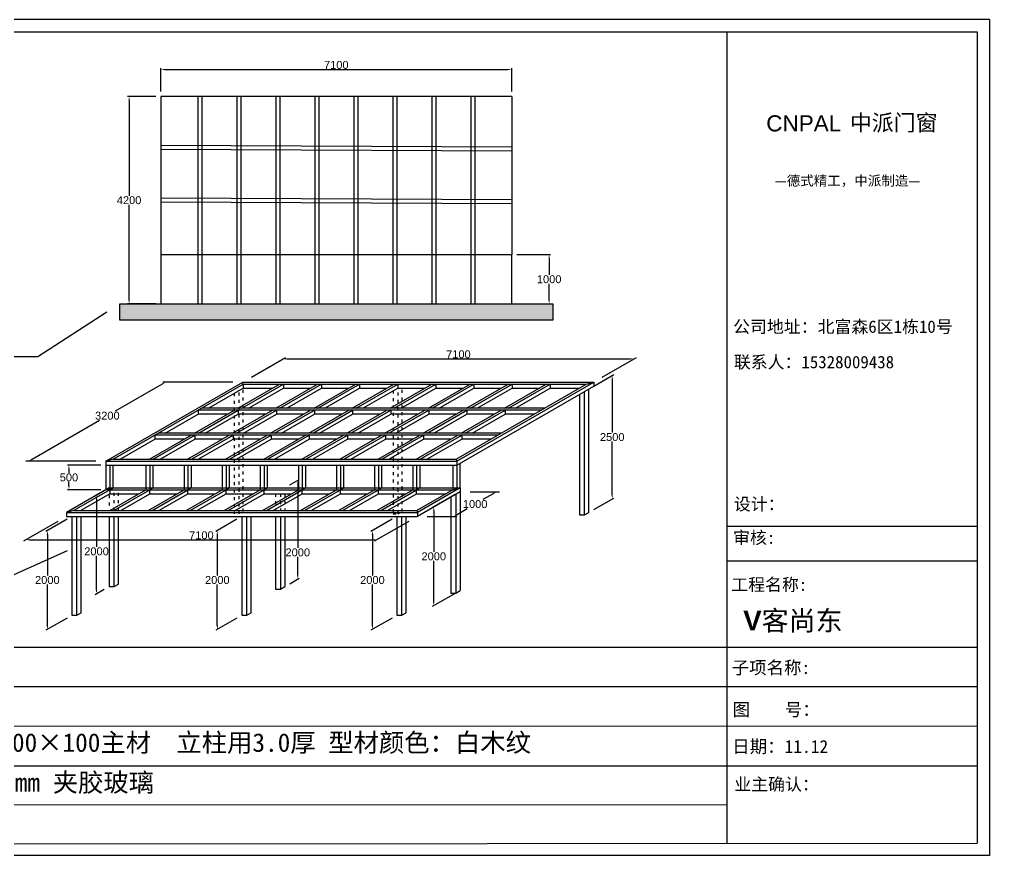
# Model space of a CAD drawing. Header units: inches. Extents: x -138455 to 599497, y -747149 to 13167.
# Drawn here: x 166954 to 186584, y -482355 to -465429 of the extents above; entities that cross this region are included whole.
import ezdxf

# ---------------------------------------------------------------- set-up
doc = ezdxf.new("R2010")
doc.units = ezdxf.units.IN
doc.header["$MEASUREMENT"] = 0
doc.header["$PDMODE"] = 35
doc.header["$PDSIZE"] = -3
doc.linetypes.add('ACAD_ISO03W100', pattern=[30, 12, -18])
doc.layers.add('0 @ 1', color=7, linetype='Continuous')
doc.styles.add('Annotative', font='arialbd.ttf')
doc.styles.add('MtXpl_', font='')
doc.styles.get("Standard").update_dxf_attribs({"font": 'arial.ttf'})
doc.styles.get('MtXpl_').set_extended_font_data('SimSun')
doc.dimstyles.get("Standard").update_dxf_attribs({"dimtxt": 80, "dimasz": 70, "dimexe": 40, "dimexo": 80, "dimgap": 0, "dimtad": 1, "dimtih": 1, "dimtoh": 1, "dimdec": 0, "dimzin": 0, "dimdsep": 46, "dimtxsty": 'Standard', "dimcen": 0.09, "dimadec": 0, "dimazin": 0, "dimtfac": 1, "dimtdec": 0, "dimtofl": 0, "dimtmove": 0, "dimatfit": 3, "dimfxl": 0, "dimtolj": 1, "dimtzin": 0, "dimarcsym": 0})

# ---------------------------------------------------------------- blocks, each defined once
blk = doc.blocks.new('*D2226')
at = {"color": 0, "lineweight": -2, "transparency": 16777216}
for p, q in [((169715, -466989), (169143, -466989)), ((169173, -467069), (169173, -468998)), ((169173, -471109), (169173, -469181)), ((169715, -471189), (169143, -471189))]:
    blk.add_line(p, q, dxfattribs=at)
at = {"color": 0, "transparency": 16777216}
for points in [[(169160, -467069), (169187, -467069), (169173, -466989)], [(169160, -471109), (169187, -471109), (169173, -471189)]]:
    blk.add_solid(points, dxfattribs=at)
at = {"layer": 'Defpoints', "color": 0, "transparency": 16777216}
for p in [(169173, -466989), (169815, -466989), (169815, -471189)]:
    blk.add_point(p, dxfattribs=at)
at = {"color": 0, "transparency": 16777216, "insert": (169173, -469089), "char_height": 160, "width": 316.3, "attachment_point": 5}
blk.add_mtext('\\A1;4200', dxfattribs=at)
blk = doc.blocks.new('*D2232')
at = {"color": 0, "lineweight": -2, "transparency": 16777216}
for p, q in [((177015, -470189), (177702, -470189)), ((177672, -470269), (177672, -470598)), ((177672, -471109), (177672, -470781)), ((177015, -471189), (177702, -471189))]:
    blk.add_line(p, q, dxfattribs=at)
at = {"color": 0, "transparency": 16777216}
for points in [[(177659, -470269), (177685, -470269), (177672, -470189)], [(177659, -471109), (177685, -471109), (177672, -471189)]]:
    blk.add_solid(points, dxfattribs=at)
at = {"layer": 'Defpoints', "color": 0, "transparency": 16777216}
for p in [(176915, -470189), (176915, -471189), (177672, -471189)]:
    blk.add_point(p, dxfattribs=at)
at = {"color": 0, "transparency": 16777216, "insert": (177672, -470689), "char_height": 160, "attachment_point": 5}
blk.add_mtext('\\A1;1000', dxfattribs=at)
blk = doc.blocks.new('*D2235')
at = {"color": 0, "lineweight": -2, "transparency": 16777216}
for p, q in [((171647, -472670), (172338, -472271)), ((178747, -472670), (179438, -472271)), ((172366, -472301), (179306, -472301))]:
    blk.add_line(p, q, dxfattribs=at)
at = {"color": 0, "transparency": 16777216}
for points in [[(172366, -472287), (172366, -472314), (172286, -472301)], [(179306, -472287), (179306, -472314), (179386, -472301)]]:
    blk.add_solid(points, dxfattribs=at)
at = {"layer": 'Defpoints', "color": 0, "transparency": 16777216}
for p in [(179386, -472301), (171474, -472770), (178574, -472770)]:
    blk.add_point(p, dxfattribs=at)
at = {"color": 0, "transparency": 16777216, "insert": (175836, -472209), "char_height": 160, "attachment_point": 5}
blk.add_mtext('\\A1;7100', dxfattribs=at)
blk = doc.blocks.new('*D2236')
at = {"color": 0, "lineweight": -2, "transparency": 16777216}
for p, q in [((144746, -472849), (145342, -472849)), ((145213, -472889), (145008, -473007)), ((144485, -473309), (144690, -473191)), ((143880, -473349), (144476, -473349))]:
    blk.add_line(p, q, dxfattribs=at)
at = {"color": 0, "transparency": 16777216}
for points in [[(145206, -472877), (145219, -472901), (145282, -472849)], [(144478, -473297), (144492, -473321), (144416, -473349)]]:
    blk.add_solid(points, dxfattribs=at)
at = {"layer": 'Defpoints', "color": 0, "transparency": 16777216}
for p in [(144546, -472849), (145282, -472849), (143680, -473349)]:
    blk.add_point(p, dxfattribs=at)
at = {"color": 0, "transparency": 16777216, "insert": (144849, -473099), "char_height": 160, "attachment_point": 5}
blk.add_mtext('\\A1;1000', dxfattribs=at)
blk = doc.blocks.new('*D2237')
at = {"color": 0, "lineweight": -2, "transparency": 16777216}
for p, q in [((136407, -473449), (135708, -473852)), ((143507, -473449), (142808, -473852)), ((135840, -473822), (142780, -473822))]:
    blk.add_line(p, q, dxfattribs=at)
at = {"color": 0, "transparency": 16777216}
for points in [[(135840, -473809), (135840, -473836), (135760, -473822)], [(142780, -473809), (142780, -473836), (142860, -473822)]]:
    blk.add_solid(points, dxfattribs=at)
at = {"layer": 'Defpoints', "color": 0, "transparency": 16777216}
for p in [(136580, -473349), (143680, -473349), (142860, -473822)]:
    blk.add_point(p, dxfattribs=at)
at = {"color": 0, "transparency": 16777216, "insert": (139310, -473731), "char_height": 160, "attachment_point": 5}
blk.add_mtext('\\A1;7100', dxfattribs=at)
blk = doc.blocks.new('*D2239')
at = {"color": 0, "lineweight": -2, "transparency": 16777216}
for p, q in [((168602, -474450), (167926, -474450)), ((167956, -474530), (167956, -474608)), ((167956, -474870), (167956, -474792)), ((168602, -474950), (167926, -474950))]:
    blk.add_line(p, q, dxfattribs=at)
at = {"color": 0, "transparency": 16777216}
for points in [[(167943, -474530), (167970, -474530), (167956, -474450)], [(167943, -474870), (167970, -474870), (167956, -474950)]]:
    blk.add_solid(points, dxfattribs=at)
at = {"layer": 'Defpoints', "color": 0, "transparency": 16777216}
for p in [(168702, -474450), (167956, -474950), (168702, -474950)]:
    blk.add_point(p, dxfattribs=at)
at = {"color": 0, "transparency": 16777216, "insert": (167956, -474700), "char_height": 160, "attachment_point": 5}
blk.add_mtext('\\A1;500', dxfattribs=at)
blk = doc.blocks.new('*D2240')
at = {"color": 0, "lineweight": -2, "transparency": 16777216}
for p, q in [((167917, -475548), (167489, -475795)), ((167519, -475857), (167519, -476686)), ((167519, -477697), (167519, -476869)), ((167917, -477548), (167489, -477795))]:
    blk.add_line(p, q, dxfattribs=at)
at = {"color": 0, "transparency": 16777216}
for points in [[(167506, -475857), (167533, -475857), (167519, -475777)], [(167506, -477697), (167533, -477697), (167519, -477777)]]:
    blk.add_solid(points, dxfattribs=at)
at = {"layer": 'Defpoints', "color": 0, "transparency": 16777216}
for p in [(168017, -475490), (167519, -475777), (168017, -477490)]:
    blk.add_point(p, dxfattribs=at)
at = {"color": 0, "transparency": 16777216, "insert": (167519, -476777), "char_height": 160, "attachment_point": 5}
blk.add_mtext('\\A1;2000', dxfattribs=at)
blk = doc.blocks.new('*D2241')
at = {"color": 0, "lineweight": -2, "transparency": 16777216}
for p, q in [((174494, -475548), (174066, -475795)), ((174096, -475857), (174096, -476686)), ((174096, -477697), (174096, -476869)), ((174494, -477548), (174066, -477795))]:
    blk.add_line(p, q, dxfattribs=at)
at = {"color": 0, "transparency": 16777216}
for points in [[(174083, -475857), (174109, -475857), (174096, -475777)], [(174083, -477697), (174109, -477697), (174096, -477777)]]:
    blk.add_solid(points, dxfattribs=at)
at = {"layer": 'Defpoints', "color": 0, "transparency": 16777216}
for p in [(174594, -475490), (174096, -475777), (174594, -477490)]:
    blk.add_point(p, dxfattribs=at)
at = {"color": 0, "transparency": 16777216, "insert": (174096, -476777), "char_height": 160, "attachment_point": 5}
blk.add_mtext('\\A1;2000', dxfattribs=at)
blk = doc.blocks.new('*D2242')
at = {"color": 0, "lineweight": -2, "transparency": 16777216}
for p, q in [((178574, -472850), (178978, -472617)), ((178948, -472714), (178948, -473792)), ((178948, -475054), (178948, -473976)), ((178574, -475350), (178978, -475117))]:
    blk.add_line(p, q, dxfattribs=at)
at = {"color": 0, "transparency": 16777216}
for points in [[(178934, -472714), (178961, -472714), (178948, -472634)], [(178934, -475054), (178961, -475054), (178948, -475134)]]:
    blk.add_solid(points, dxfattribs=at)
at = {"layer": 'Defpoints', "color": 0, "transparency": 16777216}
for p in [(178474, -472908), (178948, -475134), (178474, -475408)]:
    blk.add_point(p, dxfattribs=at)
at = {"color": 0, "transparency": 16777216, "insert": (178948, -473884), "char_height": 160, "attachment_point": 5}
blk.add_mtext('\\A1;2500', dxfattribs=at)
blk = doc.blocks.new('*D2243')
at = {"color": 0, "lineweight": -2, "transparency": 16777216}
for p, q in [((169815, -466889), (169815, -466413)), ((169895, -466443), (176835, -466443)), ((176915, -466889), (176915, -466413))]:
    blk.add_line(p, q, dxfattribs=at)
at = {"color": 0, "transparency": 16777216}
for points in [[(169895, -466430), (169895, -466456), (169815, -466443)], [(176835, -466430), (176835, -466456), (176915, -466443)]]:
    blk.add_solid(points, dxfattribs=at)
at = {"layer": 'Defpoints', "color": 0, "transparency": 16777216}
for p in [(176915, -466443), (169815, -466989), (176915, -466989)]:
    blk.add_point(p, dxfattribs=at)
at = {"color": 0, "transparency": 16777216, "insert": (173365, -466351), "char_height": 160, "attachment_point": 5}
blk.add_mtext('\\A1;7100', dxfattribs=at)
blk = doc.blocks.new('*D2244')
at = {"color": 0, "lineweight": -2, "transparency": 16777216}
for p, q in [((169843, -472810), (168892, -473359)), ((171274, -472770), (169853, -472770)), ((167211, -474330), (168574, -473543)), ((168502, -474370), (167081, -474370))]:
    blk.add_line(p, q, dxfattribs=at)
at = {"color": 0, "transparency": 16777216}
for points in [[(169837, -472798), (169850, -472822), (169913, -472770)], [(167204, -474318), (167217, -474342), (167141, -474370)]]:
    blk.add_solid(points, dxfattribs=at)
at = {"layer": 'Defpoints', "color": 0, "transparency": 16777216}
for p in [(169913, -472770), (171474, -472770), (168702, -474370)]:
    blk.add_point(p, dxfattribs=at)
at = {"color": 0, "transparency": 16777216, "insert": (168733, -473451), "char_height": 160, "attachment_point": 5}
blk.add_mtext('\\A1;3200', dxfattribs=at)
blk = doc.blocks.new('*D2245')
at = {"color": 0, "lineweight": -2, "transparency": 16777216}
for p, q in [((171356, -475548), (170928, -475795)), ((170958, -475857), (170958, -476686)), ((170958, -477697), (170958, -476869)), ((171356, -477548), (170928, -477795))]:
    blk.add_line(p, q, dxfattribs=at)
at = {"color": 0, "transparency": 16777216}
for points in [[(170945, -475857), (170971, -475857), (170958, -475777)], [(170945, -477697), (170971, -477697), (170958, -477777)]]:
    blk.add_solid(points, dxfattribs=at)
at = {"layer": 'Defpoints', "color": 0, "transparency": 16777216}
for p in [(171456, -475490), (170958, -475777), (171456, -477490)]:
    blk.add_point(p, dxfattribs=at)
at = {"color": 0, "transparency": 16777216, "insert": (170958, -476777), "char_height": 160, "attachment_point": 5}
blk.add_mtext('\\A1;2000', dxfattribs=at)
blk = doc.blocks.new('*D2246')
at = {"color": 0, "lineweight": -2, "transparency": 16777216}
for p, q in [((175772, -475048), (175308, -475316)), ((175338, -475378), (175338, -476207)), ((175338, -477218), (175338, -476390)), ((175772, -477048), (175308, -477316))]:
    blk.add_line(p, q, dxfattribs=at)
at = {"color": 0, "transparency": 16777216}
for points in [[(175324, -475378), (175351, -475378), (175338, -475298)], [(175324, -477218), (175351, -477218), (175338, -477298)]]:
    blk.add_solid(points, dxfattribs=at)
at = {"layer": 'Defpoints', "color": 0, "transparency": 16777216}
for p in [(175872, -474990), (175872, -476990), (175338, -477298)]:
    blk.add_point(p, dxfattribs=at)
at = {"color": 0, "transparency": 16777216, "insert": (175338, -476298), "char_height": 160, "attachment_point": 5}
blk.add_mtext('\\A1;2000', dxfattribs=at)
blk = doc.blocks.new('*D2247')
at = {"color": 0, "lineweight": -2, "transparency": 16777216}
for p, q in [((172422, -474852), (172616, -474740)), ((172586, -474837), (172586, -476127)), ((172586, -476677), (172586, -476310)), ((172422, -476852), (172616, -476740))]:
    blk.add_line(p, q, dxfattribs=at)
at = {"color": 0, "transparency": 16777216}
for points in [[(172573, -474837), (172600, -474837), (172586, -474757)], [(172573, -476677), (172600, -476677), (172586, -476757)]]:
    blk.add_solid(points, dxfattribs=at)
at = {"layer": 'Defpoints', "color": 0, "transparency": 16777216}
for p in [(172322, -474910), (172586, -476757), (172322, -476910)]:
    blk.add_point(p, dxfattribs=at)
at = {"color": 0, "transparency": 16777216, "insert": (172586, -476218), "char_height": 160, "attachment_point": 5}
blk.add_mtext('\\A1;2000', dxfattribs=at)
blk = doc.blocks.new('*D2248')
at = {"color": 0, "lineweight": -2, "transparency": 16777216}
for p, q in [((168672, -474968), (168484, -475076)), ((168514, -475139), (168514, -476106)), ((168514, -476979), (168514, -476289)), ((168672, -476968), (168484, -477076))]:
    blk.add_line(p, q, dxfattribs=at)
at = {"color": 0, "transparency": 16777216}
for points in [[(168501, -475139), (168527, -475139), (168514, -475059)], [(168501, -476979), (168527, -476979), (168514, -477059)]]:
    blk.add_solid(points, dxfattribs=at)
at = {"layer": 'Defpoints', "color": 0, "transparency": 16777216}
for p in [(168772, -474910), (168514, -475059), (168772, -476910)]:
    blk.add_point(p, dxfattribs=at)
at = {"color": 0, "transparency": 16777216, "insert": (168514, -476197), "char_height": 160, "attachment_point": 5}
blk.add_mtext('\\A1;2000', dxfattribs=at)
blk = doc.blocks.new('21zcbZXC')
for p, q in [((137446, -472769), (136580, -473269)), ((137456.7, -472809), (136729.3, -473229)), ((137446, -472769), (144546, -472769)), ((137456.7, -472809), (137446, -472769)), ((137456.7, -472809), (144396.7, -472809)), ((137456.7, -472809), (137456.7, -472889)), ((137460.4, -473229), (138187.9, -472809)), ((137540.4, -473229), (138267.9, -472809)), ((138231.5, -473229), (138959, -472809)), ((138267.9, -472889), (138267.9, -472809)), ((138311.5, -473229), (139039, -472809)), ((139002.6, -473229), (139730.1, -472809)), ((139039, -472889), (139039, -472809)), ((139082.6, -473229), (139810.1, -472809)), ((139773.7, -473229), (140501.2, -472809)), ((139810.1, -472889), (139810.1, -472809)), ((139853.7, -473229), (140581.2, -472809)), ((140544.8, -473229), (141272.3, -472809)), ((140581.2, -472889), (140581.2, -472809)), ((140624.8, -473229), (141352.3, -472809)), ((141315.9, -473229), (142043.4, -472809)), ((141352.3, -472889), (141352.3, -472809)), ((141395.9, -473229), (142123.4, -472809)), ((142087.1, -473229), (142814.5, -472809)), ((142123.4, -472889), (142123.4, -472809)), ((142167.1, -473229), (142894.5, -472809)), ((142858.2, -473229), (143585.6, -472809)), ((142894.5, -472889), (142894.5, -472809)), ((142938.2, -473229), (143665.6, -472809)), ((143665.6, -472889), (143665.6, -472809)), ((144396.7, -472809), (143669.3, -473229)), ((144546, -472769), (143680, -473269)), ((144546, -472849), (143680, -473349)), ((144396.7, -472809), (144546, -472769)), ((144546, -472769), (144546, -472849)), ((137456.7, -472889), (136867.8, -473229)), ((137456.7, -472889), (138049.3, -472889)), ((137679, -473229), (138267.9, -472889)), ((138267.9, -472889), (138820.4, -472889)), ((138450.1, -473229), (139039, -472889)), ((139039, -472889), (139591.5, -472889)), ((139221.2, -473229), (139810.1, -472889)), ((139810.1, -472889), (140362.6, -472889)), ((139992.3, -473229), (140581.2, -472889)), ((140581.2, -472889), (141133.7, -472889)), ((140763.4, -473229), (141352.3, -472889)), ((141352.3, -472889), (141904.8, -472889)), ((141534.5, -473229), (142123.4, -472889)), ((142123.4, -472889), (142676, -472889)), ((142305.6, -473229), (142894.5, -472889)), ((142894.5, -472889), (143447.1, -472889)), ((143076.7, -473229), (143665.6, -472889)), ((143665.6, -472889), (144258.2, -472889)), ((136729.3, -473229), (136580, -473269)), ((136580, -473269), (143680, -473269)), ((136580, -473269), (136580, -473349)), ((136729.3, -473229), (143669.3, -473229)), ((143669.3, -473229), (143680, -473269)), ((143680, -473269), (143680, -473349)), ((136580, -473349), (143680, -473349))]:
    blk.add_line(p, q)
for p1, p2, distance, picture, middle in [((143680, -473349), (144546, -472849), -367.9, '*D2236', (144848.8, -473099)), ((136580, -473349), (143680, -473349), -473.5, '*D2237', (139309.9, -473730.8))]:
    dim = blk.add_aligned_dim(p1=p1, p2=p2, distance=distance, dimstyle='Standard', override={"dimtxt": 160, "dimasz": 80, "dimexe": 30, "dimexo": 100, "dimgap": 10, "dimfxl": 100})
    dim.commit()
    dim.dimension.update_dxf_attribs({"geometry": picture, "text_midpoint": middle})

msp = doc.modelspace()

# ---------------------------------------------------------------- hatches: boundary and pattern name
h = msp.add_hatch()
h.set_pattern_fill('AR-CONC', color=256, scale=50)
h.set_pattern_definition([(50, (0, 0), (358.63009, -31.37607), [37.5, -412.5]), (355, (0, 0), (-69.37567, 376.09607), [30, -330]), (100.451444, (29.9, -2.6), (289.25442, 344.72), [31.8701, -350.57106]), (46.1842, (0, 100), (533.62067, -82.75964), [56.25, -618.75]), (96.63564, (44.47, 93.1), (467.33097, 487.0593), [47.8052, -525.8569]), (351.18416, (0, 100), (467.331, 487.0593), [45, -495]), (21, (50, 75), (298.45353, -201.30945), [37.5, -412.5]), (326, (50, 75), (121.65767, 362.57502), [30, -330]), (71.451445, (74.87, 58.22), (420.1112, 161.26558), [31.8701, -350.57106]), (37.5, (0, 0), (6.079928, 166.446927), [0, -326, 0, -335, 0, -331.25]), (7.5, (0, 0), (131.53477, 197.205856), [0, -191, 0, -318.5, 0, -126.25]), (327.5, (-111.5, 0), (266.911218, -11.277436), [0, -125, 0, -390, 0, -517.5]), (317.5, (-161.5, 0), (291.59308, 50.05249), [0, -162.5, 0, -259, 0, -367.5])])
h.paths.add_polyline_path([(168983.4, -471189.3), (177747.3, -471189.3), (177747.3, -471519.8), (168983.4, -471519.8)])

# ---------------------------------------------------------------- linework, layer by layer
for p, q in [((186583.8, -465428.6), (160574.2, -465428.6)), ((186583.8, -465428.6), (186583.8, -482355)), ((160824.7, -465678.4), (186334.1, -465678.4)), ((181264.7, -465678.4), (181264.7, -482105.4)), ((186334.1, -465678.4), (186334.1, -482104.6)), ((176915.3, -466989.3), (169815.3, -466989.3)), ((169815.3, -466989.3), (169815.3, -471189.3)), ((170564.2, -466989.3), (170564.2, -471189.3)), ((170644.2, -466989.3), (170644.2, -471189.3)), ((171353.1, -466989.3), (171353.1, -471189.3)), ((171433.1, -466989.3), (171433.1, -471189.3)), ((172142, -466989.3), (172142, -471189.3)), ((172222, -466989.3), (172222, -471189.3)), ((172930.9, -466989.3), (172930.9, -471189.3)), ((173010.9, -466989.3), (173010.9, -471189.3)), ((173719.8, -466989.3), (173719.8, -471189.3)), ((173799.8, -466989.3), (173799.8, -471189.3)), ((174508.7, -466989.3), (174508.7, -471189.3)), ((174588.7, -466989.3), (174588.7, -471189.3)), ((175297.6, -466989.3), (175297.6, -471189.3)), ((175377.6, -466989.3), (175377.6, -471189.3)), ((176086.5, -466989.3), (176086.5, -471189.3)), ((176166.5, -466989.3), (176166.5, -471189.3)), ((176915.3, -466989.3), (176915.3, -470189.3)), ((176915.2, -468096), (169815.2, -468062.7)), ((176915.5, -468016), (169815.5, -467982.7)), ((176915.2, -469162.7), (169815.2, -469129.3)), ((176915.5, -469082.7), (169815.5, -469049.3)), ((169815.3, -470189.3), (176915.3, -470189.3)), ((176915.3, -471189.3), (176915.3, -470189.3)), ((169815.3, -471189.3), (176915.3, -471189.3)), ((168702.4, -474370), (171473.6, -472770)), ((168851.6, -474330), (171484.4, -472810)), ((171372.5, -473296.7), (172215.5, -472810)), ((171452.5, -473296.7), (172295.5, -472810)), ((171473.6, -472770), (178573.6, -472770)), ((171484.4, -472810), (171473.6, -472770)), ((171484.4, -472810), (178424.4, -472810)), ((171484.4, -472810), (171484.4, -472890)), ((172143.7, -473296.7), (172986.6, -472810)), ((172223.7, -473296.7), (173066.6, -472810)), ((172295.5, -472810), (172295.5, -472890)), ((172914.8, -473296.7), (173757.7, -472810)), ((172994.8, -473296.7), (173837.7, -472810)), ((173066.6, -472810), (173066.6, -472890)), ((173685.9, -473296.7), (174528.8, -472810)), ((173765.9, -473296.7), (174608.8, -472810)), ((173837.7, -472810), (173837.7, -472890)), ((174457, -473296.7), (175299.9, -472810)), ((174537, -473296.7), (175379.9, -472810)), ((174608.8, -472810), (174608.8, -472890)), ((175228.1, -473296.7), (176071, -472810)), ((175308.1, -473296.7), (176151, -472810)), ((175379.9, -472810), (175379.9, -472890)), ((175791.6, -474330), (178424.4, -472810)), ((175802.4, -474370), (178573.6, -472770)), ((175802.4, -474450), (178573.6, -472850)), ((175999.2, -473296.7), (176842.1, -472810)), ((176079.2, -473296.7), (176922.1, -472810)), ((176151, -472810), (176151, -472890)), ((176770.3, -473296.7), (177613.2, -472810)), ((176850.3, -473296.7), (177693.2, -472810)), ((176922.1, -472810), (176922.1, -472890)), ((177693.2, -472810), (177693.2, -472890)), ((178424.4, -472810), (178573.6, -472770)), ((178573.6, -472770), (178573.6, -472850)), ((170780, -473296.7), (171484.4, -472890)), ((171484.4, -472890), (172076.9, -472890)), ((171591.1, -473296.7), (172295.5, -472890)), ((172295.5, -472890), (172848, -472890)), ((172362.2, -473296.7), (173066.6, -472890)), ((173066.6, -472890), (173619.1, -472890)), ((173133.3, -473296.7), (173837.7, -472890)), ((173837.7, -472890), (174390.2, -472890)), ((173904.4, -473296.7), (174608.8, -472890)), ((174608.8, -472890), (175161.4, -472890)), ((174675.5, -473296.7), (175379.9, -472890)), ((175379.9, -472890), (175932.5, -472890)), ((175446.7, -473296.7), (176151, -472890)), ((176151, -472890), (176703.6, -472890)), ((176217.8, -473296.7), (176922.1, -472890)), ((176922.1, -472890), (177474.7, -472890)), ((176988.9, -473296.7), (177693.2, -472890)), ((177693.2, -472890), (178285.8, -472890)), ((178287.3, -473015.3), (178287.3, -475457.6)), ((178387.3, -475457.6), (178387.3, -472957.6)), ((178473.9, -475407.6), (178473.9, -472907.6)), ((169902.4, -473803.3), (170572.1, -473416.7)), ((170495, -473803.3), (171303.3, -473336.7)), ((177512.1, -473336.7), (170572.1, -473336.7)), ((170572.1, -473336.7), (170572.1, -473416.7)), ((171164.7, -473416.7), (170572.1, -473416.7)), ((170575, -473803.3), (171383.3, -473336.7)), ((177581.4, -473296.7), (170641.4, -473296.7)), ((170713.5, -473803.3), (171383.3, -473416.7)), ((171266.1, -473803.3), (172074.4, -473336.7)), ((171346.1, -473803.3), (172154.4, -473336.7)), ((171383.3, -473336.7), (171383.3, -473416.7)), ((171935.8, -473416.7), (171383.3, -473416.7)), ((171484.6, -473803.3), (172154.4, -473416.7)), ((172037.2, -473803.3), (172845.5, -473336.7)), ((172117.2, -473803.3), (172925.5, -473336.7)), ((172154.4, -473336.7), (172154.4, -473416.7)), ((172706.9, -473416.7), (172154.4, -473416.7)), ((172255.8, -473803.3), (172925.5, -473416.7)), ((172808.3, -473803.3), (173616.6, -473336.7)), ((172888.3, -473803.3), (173696.6, -473336.7)), ((172925.5, -473336.7), (172925.5, -473416.7)), ((173478, -473416.7), (172925.5, -473416.7)), ((173026.9, -473803.3), (173696.6, -473416.7)), ((173579.4, -473803.3), (174387.7, -473336.7)), ((173659.4, -473803.3), (174467.7, -473336.7)), ((173696.6, -473336.7), (173696.6, -473416.7)), ((174249.1, -473416.7), (173696.6, -473416.7)), ((173798, -473803.3), (174467.7, -473416.7)), ((174350.5, -473803.3), (175158.8, -473336.7)), ((174430.5, -473803.3), (175238.8, -473336.7)), ((174467.7, -473336.7), (174467.7, -473416.7)), ((175020.2, -473416.7), (174467.7, -473416.7)), ((174569.1, -473803.3), (175238.8, -473416.7)), ((175121.6, -473803.3), (175929.9, -473336.7)), ((175201.6, -473803.3), (176009.9, -473336.7)), ((175238.8, -473336.7), (175238.8, -473416.7)), ((175791.4, -473416.7), (175238.8, -473416.7)), ((175340.2, -473803.3), (176009.9, -473416.7)), ((175892.7, -473803.3), (176701, -473336.7)), ((175972.7, -473803.3), (176781, -473336.7)), ((176009.9, -473336.7), (176009.9, -473416.7)), ((176562.5, -473416.7), (176009.9, -473416.7)), ((176111.3, -473803.3), (176781, -473416.7)), ((176781, -473336.7), (176781, -473416.7)), ((177373.6, -473416.7), (176781, -473416.7)), ((169582.8, -474330), (170425.7, -473843.3)), ((169662.8, -474330), (170505.7, -473843.3)), ((176634.6, -473843.3), (169694.6, -473843.3)), ((169694.6, -473843.3), (169694.6, -473923.3)), ((176703.9, -473803.3), (169763.9, -473803.3)), ((170353.9, -474330), (171196.8, -473843.3)), ((170433.9, -474330), (171276.8, -473843.3)), ((170505.7, -473843.3), (170505.7, -473923.3)), ((171125, -474330), (171967.9, -473843.3)), ((171205, -474330), (172047.9, -473843.3)), ((171276.8, -473843.3), (171276.8, -473923.3)), ((171896.1, -474330), (172739, -473843.3)), ((171976.1, -474330), (172819, -473843.3)), ((172047.9, -473843.3), (172047.9, -473923.3)), ((172667.2, -474330), (173510.1, -473843.3)), ((172747.2, -474330), (173590.1, -473843.3)), ((172819, -473843.3), (172819, -473923.3)), ((173438.3, -474330), (174281.2, -473843.3)), ((173518.3, -474330), (174361.2, -473843.3)), ((173590.1, -473843.3), (173590.1, -473923.3)), ((174209.4, -474330), (175052.4, -473843.3)), ((174289.4, -474330), (175132.4, -473843.3)), ((174361.2, -473843.3), (174361.2, -473923.3)), ((174980.5, -474330), (175823.5, -473843.3)), ((175060.5, -474330), (175903.5, -473843.3)), ((175132.4, -473843.3), (175132.4, -473923.3)), ((175903.5, -473843.3), (175903.5, -473923.3)), ((168990.2, -474330), (169694.6, -473923.3)), ((170287.1, -473923.3), (169694.6, -473923.3)), ((169801.3, -474330), (170505.7, -473923.3)), ((171058.2, -473923.3), (170505.7, -473923.3)), ((170572.4, -474330), (171276.8, -473923.3)), ((171829.3, -473923.3), (171276.8, -473923.3)), ((171343.5, -474330), (172047.9, -473923.3)), ((172600.5, -473923.3), (172047.9, -473923.3)), ((172114.7, -474330), (172819, -473923.3)), ((173371.6, -473923.3), (172819, -473923.3)), ((172885.8, -474330), (173590.1, -473923.3)), ((174142.7, -473923.3), (173590.1, -473923.3)), ((173656.9, -474330), (174361.2, -473923.3)), ((174913.8, -473923.3), (174361.2, -473923.3)), ((174428, -474330), (175132.4, -473923.3)), ((175684.9, -473923.3), (175132.4, -473923.3)), ((175199.1, -474330), (175903.5, -473923.3)), ((176496, -473923.3), (175903.5, -473923.3)), ((168851.6, -474330), (168702.4, -474370)), ((168702.4, -474370), (168702.4, -474450)), ((168702.4, -474370), (175802.4, -474370)), ((168702.4, -474450), (175802.4, -474450)), ((168702.4, -474450), (168702.4, -474950)), ((168782.4, -474450), (168782.4, -474950)), ((168851.6, -474330), (175791.6, -474330)), ((168851.6, -474910), (168851.6, -474450)), ((169513.5, -474450), (169513.5, -474950)), ((169593.5, -474450), (169593.5, -474950)), ((169662.8, -474910), (169662.8, -474450)), ((170284.6, -474450), (170284.6, -474950)), ((170364.6, -474450), (170364.6, -474950)), ((170433.9, -474910), (170433.9, -474450)), ((171055.7, -474450), (171055.7, -474950)), ((171135.7, -474450), (171135.7, -474950)), ((171205, -474910), (171205, -474450)), ((171826.8, -474450), (171826.8, -474950)), ((171906.8, -474450), (171906.8, -474950)), ((171976.1, -474910), (171976.1, -474450)), ((172597.9, -474450), (172597.9, -474950)), ((172677.9, -474450), (172677.9, -474950)), ((172747.2, -474910), (172747.2, -474450)), ((173369, -474450), (173369, -474950)), ((173449, -474450), (173449, -474950)), ((173518.3, -474910), (173518.3, -474450)), ((174140.1, -474450), (174140.1, -474950)), ((174220.1, -474450), (174220.1, -474950)), ((174289.4, -474910), (174289.4, -474450)), ((174911.2, -474450), (174911.2, -474950)), ((174991.2, -474450), (174991.2, -474950)), ((175060.5, -474910), (175060.5, -474450)), ((175722.4, -474450), (175722.4, -474950)), ((175791.6, -474330), (175802.4, -474370)), ((175802.4, -474370), (175802.4, -474450)), ((175802.4, -474450), (175802.4, -474950)), ((175871.6, -474910), (175871.6, -474410)), ((168782.4, -474950), (168702.4, -474950)), ((168782.4, -474950), (168851.6, -474910)), ((169662.8, -474910), (169593.5, -474950)), ((170433.9, -474910), (170364.6, -474950)), ((171205, -474910), (171135.7, -474950)), ((171976.1, -474910), (171906.8, -474950)), ((172747.2, -474910), (172677.9, -474950)), ((173518.3, -474910), (173449, -474950)), ((174289.4, -474910), (174220.1, -474950)), ((175060.5, -474910), (174991.2, -474950)), ((175785, -475040), (175785, -477040)), ((175871.6, -474990), (175871.6, -476990)), ((175685, -475097.7), (175685, -477040)), ((178387.3, -475457.6), (178473.9, -475407.6)), ((168016.9, -475490), (168016.9, -477490)), ((168116.9, -477490), (168116.9, -475490)), ((168203.5, -477440), (168203.5, -475490)), ((168771.6, -475490), (168771.6, -476910)), ((168871.6, -476910), (168871.6, -475490)), ((168958.2, -476860), (168958.2, -475490)), ((171455.6, -475490), (171455.6, -477490)), ((171555.6, -477490), (171555.6, -475490)), ((171642.2, -477440), (171642.2, -475490)), ((172135, -475490), (172135, -476960)), ((172235, -475490), (172235, -476960)), ((172321.6, -475490), (172321.6, -476910)), ((174593.6, -475490), (174593.6, -477490)), ((174693.6, -477490), (174693.6, -475490)), ((174780.2, -477440), (174780.2, -475490)), ((178287.3, -475457.6), (178387.3, -475457.6)), ((181264.7, -475685), (186334.1, -475685)), ((181264.7, -476387), (186334.1, -476387)), ((168771.6, -476910), (168871.6, -476910)), ((168871.6, -476910), (168958.2, -476860)), ((172135, -476960), (172235, -476960)), ((172235, -476960), (172321.6, -476910)), ((175785, -477040), (175871.6, -476990)), ((175685, -477040), (175785, -477040)), ((168016.9, -477490), (168116.9, -477490)), ((168116.9, -477490), (168203.5, -477440)), ((171455.6, -477490), (171555.6, -477490)), ((171555.6, -477490), (171642.2, -477440)), ((174593.6, -477490), (174693.6, -477490)), ((174693.6, -477490), (174780.2, -477440)), ((160822.2, -478136.2), (186334.1, -478136.2)), ((160822.7, -478936), (186334.1, -478930.7)), ((160823.2, -479736.2), (186334.1, -479730.7)), ((160823.7, -480536.7), (186334.1, -480536.7)), ((160824.2, -481330.8), (181264.7, -481323.6)), ((160824.7, -482118.6), (186334.1, -482104.6)), ((186583.8, -482355), (160574.2, -482355))]:
    msp.add_line(p, q)
at = {"linetype": 'ACAD_ISO03W100', "ltscale": 5}
for p, q in [((171297.8, -472997.7), (171297.8, -475440)), ((171397.8, -475440), (171397.8, -472940)), ((171484.4, -475390), (171484.4, -472890)), ((174514.5, -472944.4), (174514.5, -475440)), ((174614.5, -475440), (174614.5, -472890)), ((174701.1, -475390), (174701.1, -472890)), ((168771.6, -474910), (168771.6, -475370)), ((168871.6, -475370), (168871.6, -474910)), ((168958.2, -475370), (168958.2, -474910)), ((172135, -475030), (172135, -475370)), ((172235, -475030), (172235, -475370)), ((172321.6, -475030), (172321.6, -475370)), ((174514.5, -475440), (174614.5, -475440)), ((174614.5, -475440), (174701.1, -475390))]:
    msp.add_line(p, q, dxfattribs=at)
msp.add_lwpolyline([(168983.4, -471189.3), (177747.3, -471189.3), (177747.3, -471519.8), (168983.4, -471519.8)], close=True)

# ---------------------------------------------------------------- block references
msp.add_blockref('21zcbZXC', (31325.6, -2141))

# ---------------------------------------------------------------- texts
msp.add_text('CNPAL', height=325.75).set_placement((182064.7, -467695.6))
at = {"style": 'MtXpl_'}
for s, height, p in [('中派门窗', 325.75, (183756.1, -467682.2)), ('—德式精工，中派制造—', 200.459, (182235.1, -468793.7)), ('公司地址：北富森6区1栋10号', 250.574, (181395.2, -471773.5)), ('联系人：15328009438', 250.574, (181408.8, -472489.8)), ('设计：', 250.57, (181409.2, -475364.3)), ('审核:', 250.57, (181393.2, -476043.7)), ('工程名称:', 250.57, (181356.6, -476994.8)), ('子项名称:', 258.93, (181364.5, -478679.2)), ('图    号：', 258.93, (181383.1, -479528.4)), ('日期：11.12', 258.93, (181377, -480275.8)), ('业主确认：', 250.57, (181418.8, -481035.9))]:
    msp.add_text(s, height=height, dxfattribs=at).set_placement(p)
at = {"layer": '0 @ 1', "style": 'Annotative'}
msp.add_text('V客尚东', height=400, dxfattribs=at).set_placement((181599, -477798.1))
at = {"layer": '0 @ 1', "char_height": 375.861, "attachment_point": 1, "style": 'Annotative'}
for s, width, insert in [('{\\fSimSun|b1|i0|c134|p2;玻璃顶 2.0厚100×100主材  立柱用3.0厚 型材颜色：白木纹}', 15886.747, (163474, -479878.5)), ('{\\fSimSun|b1|i0|c134|p2;5mm+0.76pvb+5mm 夹胶玻璃}', 7839.588, (163536.9, -480686.3))]:
    msp.add_mtext_dynamic_manual_height_columns(s, width=width, gutter_width=903.5, heights=[0], dxfattribs=dict(at, insert=insert))

# ---------------------------------------------------------------- dimensions: what is measured, and where the dimension line sits
dim = msp.add_linear_dim(base=(176915.3, -466443.1), p1=(169815.3, -466989.3), p2=(176915.3, -466989.3), dimstyle='Standard', override={"dimtxt": 160, "dimasz": 80, "dimexe": 30, "dimexo": 100, "dimgap": 10, "dimfxl": 100})
dim.commit()
dim.dimension.update_dxf_attribs({"geometry": '*D2243', "text_midpoint": (173365.3, -466351.4)})
dim = msp.add_linear_dim(base=(169173.3, -466989.3), p1=(169815.3, -471189.3), p2=(169815.3, -466989.3), angle=270, text='4200', dimstyle='Standard', override={"dimtxt": 160, "dimasz": 80, "dimexe": 30, "dimexo": 100, "dimgap": 10, "dimfxl": 100})
dim.commit()
dim.dimension.update_dxf_attribs({"geometry": '*D2226', "text_midpoint": (169173.3, -469089.3)})
dim = msp.add_linear_dim(base=(177672, -471189.3), p1=(176915.3, -470189.3), p2=(176915.3, -471189.3), angle=90, dimstyle='Standard', override={"dimtxt": 160, "dimasz": 80, "dimexe": 30, "dimexo": 100, "dimgap": 10, "dimfxl": 100})
dim.commit()
dim.dimension.update_dxf_attribs({"geometry": '*D2232', "text_midpoint": (177672, -470689.3)})
for p1, p2, distance, picture, middle in [((171473.6, -472770), (178573.6, -472770), 469.2, '*D2235', (175836.4, -472209.1)), ((178473.9, -472907.6), (178473.9, -475407.6), 473.7, '*D2242', (178947.5, -473884.1)), ((168702.4, -474450), (168702.4, -474950), -746.2, '*D2239', (167956.2, -474700)), ((175871.6, -474990), (175871.6, -476990), -533.9, '*D2246', (175337.7, -476298.2)), ((168016.9, -477490), (168016.9, -475490), 497.6, '*D2240', (167519.4, -476777.3)), ((171455.6, -477490), (171455.6, -475490), 497.6, '*D2245', (170958, -476777.3)), ((174593.6, -477490), (174593.6, -475490), 497.6, '*D2241', (174096, -476777.3))]:
    dim = msp.add_aligned_dim(p1=p1, p2=p2, distance=distance, dimstyle='Standard', override={"dimtxt": 160, "dimasz": 80, "dimexe": 30, "dimexo": 100, "dimgap": 10, "dimfxl": 100})
    dim.commit()
    dim.dimension.update_dxf_attribs({"geometry": picture, "text_midpoint": middle})
for base, p1, p2, angle, picture, middle in [((169912.6, -472770), (168702.4, -474370), (171473.6, -472770), 30, '*D2244', (168733.4, -473450.8)), ((172586.4, -476757.2), (172321.6, -474910), (172321.6, -476910), 270, '*D2247', (172586.4, -476218.2)), ((168514.1, -475058.7), (168771.6, -476910), (168771.6, -474910), 90, '*D2248', (168514.1, -476197.3))]:
    dim = msp.add_linear_dim(base=base, p1=p1, p2=p2, angle=angle, dimstyle='Standard', override={"dimtxt": 160, "dimasz": 80, "dimexe": 30, "dimexo": 100, "dimgap": 10, "dimfxl": 100})
    dim.commit()
    dim.dimension.update_dxf_attribs({"geometry": picture, "text_midpoint": middle, "dimtype": 161})

# ---------------------------------------------------------------- leaders
for points in [[(168720.1, -471357.8), (167323.3, -472261.1), (161831.9, -472261.1)], [(167921.1, -476187), (166033.4, -477034.4), (160954.2, -477034.4)]]:
    msp.add_leader(points, dimstyle='Standard', override={"dimtxt": 160, "dimasz": 80, "dimexe": 30, "dimexo": 100, "dimgap": 10, "dimtad": 0, "dimfxl": 100})

doc.saveas('drawing.dxf')
